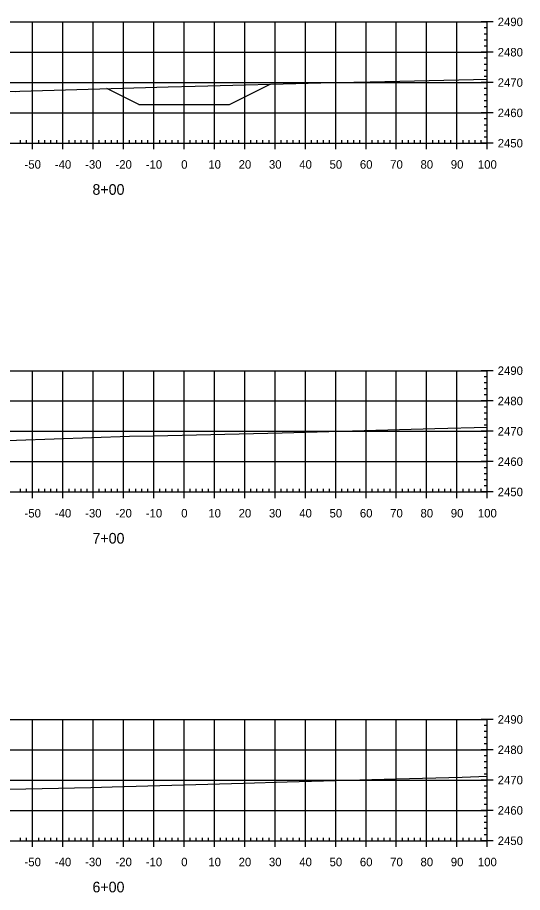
# Model space of a CAD drawing. Extents: x 6943757 to 6978036, y 2273166 to 2280902.
# Drawn here: x 6974944.7 to 6975111.3, y 2277626 to 2277914.5 of the extents above; entities that cross this region are included whole.
import ezdxf

# ---------------------------------------------------------------- set-up
doc = ezdxf.new("R2010")
doc.units = 0
for name, color, linetype in [('C-GRID-FRAM', 7, 'Continuous'), ('C-GRID-MAJR', 7, 'Continuous'), ('C-GRID-TEXT', 7, 'Continuous'), ('C-TOPO-MAJR', 7, 'Continuous'), ('DESIGN', 7, 'Continuous')]:
    doc.layers.add(name, color=color, linetype=linetype)

msp = doc.modelspace()

# ---------------------------------------------------------------- linework, layer by layer
at = {"layer": 'C-GRID-FRAM'}
for p, q in [((6975101.68, 2277913.05), (6975097.68, 2277913.05)), ((6975099.68, 2277873.05), (6975099.68, 2277913.05)), ((6975099.68, 2277911.05), (6975098.68, 2277911.05)), ((6975099.68, 2277909.05), (6975098.68, 2277909.05)), ((6975099.68, 2277907.05), (6975098.68, 2277907.05)), ((6975099.68, 2277905.05), (6975098.68, 2277905.05)), ((6975101.68, 2277903.05), (6975097.68, 2277903.05)), ((6975099.68, 2277901.05), (6975098.68, 2277901.05)), ((6975099.68, 2277899.05), (6975098.68, 2277899.05)), ((6975099.68, 2277897.05), (6975098.68, 2277897.05)), ((6975099.68, 2277895.05), (6975098.68, 2277895.05)), ((6975101.68, 2277893.05), (6975097.68, 2277893.05)), ((6975099.68, 2277891.05), (6975098.68, 2277891.05)), ((6975099.68, 2277889.05), (6975098.68, 2277889.05)), ((6975099.68, 2277887.05), (6975098.68, 2277887.05)), ((6975099.68, 2277885.05), (6975098.68, 2277885.05)), ((6975101.68, 2277883.05), (6975097.68, 2277883.05)), ((6975099.68, 2277881.05), (6975098.68, 2277881.05)), ((6975099.68, 2277879.05), (6975098.68, 2277879.05)), ((6974949.68, 2277871.05), (6974949.68, 2277875.05)), ((6974959.68, 2277871.05), (6974959.68, 2277875.05)), ((6974969.68, 2277871.05), (6974969.68, 2277875.05)), ((6974979.68, 2277871.05), (6974979.68, 2277875.05)), ((6974989.68, 2277871.05), (6974989.68, 2277875.05)), ((6974999.68, 2277871.05), (6974999.68, 2277875.05)), ((6975009.68, 2277871.05), (6975009.68, 2277875.05)), ((6975019.68, 2277871.05), (6975019.68, 2277875.05)), ((6975029.68, 2277871.05), (6975029.68, 2277875.05)), ((6975039.68, 2277871.05), (6975039.68, 2277875.05)), ((6975049.68, 2277871.05), (6975049.68, 2277875.05)), ((6975059.68, 2277871.05), (6975059.68, 2277875.05)), ((6975069.68, 2277871.05), (6975069.68, 2277875.05)), ((6975079.68, 2277871.05), (6975079.68, 2277875.05)), ((6975089.68, 2277871.05), (6975089.68, 2277875.05)), ((6975099.68, 2277877.05), (6975098.68, 2277877.05)), ((6975099.68, 2277875.05), (6975098.68, 2277875.05)), ((6975099.68, 2277871.05), (6975099.68, 2277875.05)), ((6974849.68, 2277873.05), (6975099.68, 2277873.05)), ((6974945.68, 2277873.05), (6974945.68, 2277874.05)), ((6974947.68, 2277873.05), (6974947.68, 2277874.05)), ((6974951.68, 2277873.05), (6974951.68, 2277874.05)), ((6974953.68, 2277873.05), (6974953.68, 2277874.05)), ((6974955.68, 2277873.05), (6974955.68, 2277874.05)), ((6974957.68, 2277873.05), (6974957.68, 2277874.05)), ((6974961.68, 2277873.05), (6974961.68, 2277874.05)), ((6974963.68, 2277873.05), (6974963.68, 2277874.05)), ((6974965.68, 2277873.05), (6974965.68, 2277874.05)), ((6974967.68, 2277873.05), (6974967.68, 2277874.05)), ((6974971.68, 2277873.05), (6974971.68, 2277874.05)), ((6974973.68, 2277873.05), (6974973.68, 2277874.05)), ((6974975.68, 2277873.05), (6974975.68, 2277874.05)), ((6974977.68, 2277873.05), (6974977.68, 2277874.05)), ((6974981.68, 2277873.05), (6974981.68, 2277874.05)), ((6974983.68, 2277873.05), (6974983.68, 2277874.05)), ((6974985.68, 2277873.05), (6974985.68, 2277874.05)), ((6974987.68, 2277873.05), (6974987.68, 2277874.05)), ((6974991.68, 2277873.05), (6974991.68, 2277874.05)), ((6974993.68, 2277873.05), (6974993.68, 2277874.05)), ((6974995.68, 2277873.05), (6974995.68, 2277874.05)), ((6974997.68, 2277873.05), (6974997.68, 2277874.05)), ((6975001.68, 2277873.05), (6975001.68, 2277874.05)), ((6975003.68, 2277873.05), (6975003.68, 2277874.05)), ((6975005.68, 2277873.05), (6975005.68, 2277874.05)), ((6975007.68, 2277873.05), (6975007.68, 2277874.05)), ((6975011.68, 2277873.05), (6975011.68, 2277874.05)), ((6975013.68, 2277873.05), (6975013.68, 2277874.05)), ((6975015.68, 2277873.05), (6975015.68, 2277874.05)), ((6975017.68, 2277873.05), (6975017.68, 2277874.05)), ((6975021.68, 2277873.05), (6975021.68, 2277874.05)), ((6975023.68, 2277873.05), (6975023.68, 2277874.05)), ((6975025.68, 2277873.05), (6975025.68, 2277874.05)), ((6975027.68, 2277873.05), (6975027.68, 2277874.05)), ((6975031.68, 2277873.05), (6975031.68, 2277874.05)), ((6975033.68, 2277873.05), (6975033.68, 2277874.05)), ((6975035.68, 2277873.05), (6975035.68, 2277874.05)), ((6975037.68, 2277873.05), (6975037.68, 2277874.05)), ((6975041.68, 2277873.05), (6975041.68, 2277874.05)), ((6975043.68, 2277873.05), (6975043.68, 2277874.05)), ((6975045.68, 2277873.05), (6975045.68, 2277874.05)), ((6975047.68, 2277873.05), (6975047.68, 2277874.05)), ((6975051.68, 2277873.05), (6975051.68, 2277874.05)), ((6975053.68, 2277873.05), (6975053.68, 2277874.05)), ((6975055.68, 2277873.05), (6975055.68, 2277874.05)), ((6975057.68, 2277873.05), (6975057.68, 2277874.05)), ((6975061.68, 2277873.05), (6975061.68, 2277874.05)), ((6975063.68, 2277873.05), (6975063.68, 2277874.05)), ((6975065.68, 2277873.05), (6975065.68, 2277874.05)), ((6975067.68, 2277873.05), (6975067.68, 2277874.05)), ((6975071.68, 2277873.05), (6975071.68, 2277874.05)), ((6975073.68, 2277873.05), (6975073.68, 2277874.05)), ((6975075.68, 2277873.05), (6975075.68, 2277874.05)), ((6975077.68, 2277873.05), (6975077.68, 2277874.05)), ((6975081.68, 2277873.05), (6975081.68, 2277874.05)), ((6975083.68, 2277873.05), (6975083.68, 2277874.05)), ((6975085.68, 2277873.05), (6975085.68, 2277874.05)), ((6975087.68, 2277873.05), (6975087.68, 2277874.05)), ((6975091.68, 2277873.05), (6975091.68, 2277874.05)), ((6975093.68, 2277873.05), (6975093.68, 2277874.05)), ((6975095.68, 2277873.05), (6975095.68, 2277874.05)), ((6975097.68, 2277873.05), (6975097.68, 2277874.05)), ((6975101.68, 2277873.05), (6975097.68, 2277873.05)), ((6975101.68, 2277798.05), (6975097.68, 2277798.05)), ((6975099.68, 2277758.05), (6975099.68, 2277798.05)), ((6975099.68, 2277796.05), (6975098.68, 2277796.05)), ((6975099.68, 2277794.05), (6975098.68, 2277794.05)), ((6975099.68, 2277792.05), (6975098.68, 2277792.05)), ((6975101.68, 2277788.05), (6975097.68, 2277788.05)), ((6975099.68, 2277790.05), (6975098.68, 2277790.05)), ((6975099.68, 2277786.05), (6975098.68, 2277786.05)), ((6975099.68, 2277784.05), (6975098.68, 2277784.05)), ((6975099.68, 2277782.05), (6975098.68, 2277782.05)), ((6975099.68, 2277780.05), (6975098.68, 2277780.05)), ((6975101.68, 2277778.05), (6975097.68, 2277778.05)), ((6975099.68, 2277776.05), (6975098.68, 2277776.05)), ((6975099.68, 2277774.05), (6975098.68, 2277774.05)), ((6975099.68, 2277772.05), (6975098.68, 2277772.05)), ((6975101.68, 2277768.05), (6975097.68, 2277768.05)), ((6975099.68, 2277770.05), (6975098.68, 2277770.05)), ((6975099.68, 2277766.05), (6975098.68, 2277766.05)), ((6975099.68, 2277764.05), (6975098.68, 2277764.05)), ((6975099.68, 2277762.05), (6975098.68, 2277762.05)), ((6974945.68, 2277758.05), (6974945.68, 2277759.05)), ((6974947.68, 2277758.05), (6974947.68, 2277759.05)), ((6974949.68, 2277756.05), (6974949.68, 2277760.05)), ((6974951.68, 2277758.05), (6974951.68, 2277759.05)), ((6974953.68, 2277758.05), (6974953.68, 2277759.05)), ((6974955.68, 2277758.05), (6974955.68, 2277759.05)), ((6974957.68, 2277758.05), (6974957.68, 2277759.05)), ((6974959.68, 2277756.05), (6974959.68, 2277760.05)), ((6974961.68, 2277758.05), (6974961.68, 2277759.05)), ((6974963.68, 2277758.05), (6974963.68, 2277759.05)), ((6974965.68, 2277758.05), (6974965.68, 2277759.05)), ((6974967.68, 2277758.05), (6974967.68, 2277759.05)), ((6974969.68, 2277756.05), (6974969.68, 2277760.05)), ((6974971.68, 2277758.05), (6974971.68, 2277759.05)), ((6974973.68, 2277758.05), (6974973.68, 2277759.05)), ((6974975.68, 2277758.05), (6974975.68, 2277759.05)), ((6974977.68, 2277758.05), (6974977.68, 2277759.05)), ((6974979.68, 2277756.05), (6974979.68, 2277760.05)), ((6974981.68, 2277758.05), (6974981.68, 2277759.05)), ((6974983.68, 2277758.05), (6974983.68, 2277759.05)), ((6974985.68, 2277758.05), (6974985.68, 2277759.05)), ((6974987.68, 2277758.05), (6974987.68, 2277759.05)), ((6974989.68, 2277756.05), (6974989.68, 2277760.05)), ((6974991.68, 2277758.05), (6974991.68, 2277759.05)), ((6974993.68, 2277758.05), (6974993.68, 2277759.05)), ((6974995.68, 2277758.05), (6974995.68, 2277759.05)), ((6974997.68, 2277758.05), (6974997.68, 2277759.05)), ((6974999.68, 2277756.05), (6974999.68, 2277760.05)), ((6975001.68, 2277758.05), (6975001.68, 2277759.05)), ((6975003.68, 2277758.05), (6975003.68, 2277759.05)), ((6975005.68, 2277758.05), (6975005.68, 2277759.05)), ((6975007.68, 2277758.05), (6975007.68, 2277759.05)), ((6975009.68, 2277756.05), (6975009.68, 2277760.05)), ((6975011.68, 2277758.05), (6975011.68, 2277759.05)), ((6975013.68, 2277758.05), (6975013.68, 2277759.05)), ((6975015.68, 2277758.05), (6975015.68, 2277759.05)), ((6975017.68, 2277758.05), (6975017.68, 2277759.05)), ((6975019.68, 2277756.05), (6975019.68, 2277760.05)), ((6975021.68, 2277758.05), (6975021.68, 2277759.05)), ((6975023.68, 2277758.05), (6975023.68, 2277759.05)), ((6975025.68, 2277758.05), (6975025.68, 2277759.05)), ((6975027.68, 2277758.05), (6975027.68, 2277759.05)), ((6975029.68, 2277756.05), (6975029.68, 2277760.05)), ((6975031.68, 2277758.05), (6975031.68, 2277759.05)), ((6975033.68, 2277758.05), (6975033.68, 2277759.05)), ((6975035.68, 2277758.05), (6975035.68, 2277759.05)), ((6975037.68, 2277758.05), (6975037.68, 2277759.05)), ((6975039.68, 2277756.05), (6975039.68, 2277760.05)), ((6975041.68, 2277758.05), (6975041.68, 2277759.05)), ((6975043.68, 2277758.05), (6975043.68, 2277759.05)), ((6975045.68, 2277758.05), (6975045.68, 2277759.05)), ((6975047.68, 2277758.05), (6975047.68, 2277759.05)), ((6975049.68, 2277756.05), (6975049.68, 2277760.05)), ((6975051.68, 2277758.05), (6975051.68, 2277759.05)), ((6975053.68, 2277758.05), (6975053.68, 2277759.05)), ((6975055.68, 2277758.05), (6975055.68, 2277759.05)), ((6975057.68, 2277758.05), (6975057.68, 2277759.05)), ((6975059.68, 2277756.05), (6975059.68, 2277760.05)), ((6975061.68, 2277758.05), (6975061.68, 2277759.05)), ((6975063.68, 2277758.05), (6975063.68, 2277759.05)), ((6975065.68, 2277758.05), (6975065.68, 2277759.05)), ((6975067.68, 2277758.05), (6975067.68, 2277759.05)), ((6975069.68, 2277756.05), (6975069.68, 2277760.05)), ((6975071.68, 2277758.05), (6975071.68, 2277759.05)), ((6975073.68, 2277758.05), (6975073.68, 2277759.05)), ((6975075.68, 2277758.05), (6975075.68, 2277759.05)), ((6975077.68, 2277758.05), (6975077.68, 2277759.05)), ((6975079.68, 2277756.05), (6975079.68, 2277760.05)), ((6975081.68, 2277758.05), (6975081.68, 2277759.05)), ((6975083.68, 2277758.05), (6975083.68, 2277759.05)), ((6975085.68, 2277758.05), (6975085.68, 2277759.05)), ((6975087.68, 2277758.05), (6975087.68, 2277759.05)), ((6975089.68, 2277756.05), (6975089.68, 2277760.05)), ((6975091.68, 2277758.05), (6975091.68, 2277759.05)), ((6975093.68, 2277758.05), (6975093.68, 2277759.05)), ((6975095.68, 2277758.05), (6975095.68, 2277759.05)), ((6975097.68, 2277758.05), (6975097.68, 2277759.05)), ((6975099.68, 2277760.05), (6975098.68, 2277760.05)), ((6975099.68, 2277756.05), (6975099.68, 2277760.05)), ((6974849.68, 2277758.05), (6975099.68, 2277758.05)), ((6975101.68, 2277758.05), (6975097.68, 2277758.05)), ((6975101.68, 2277683.05), (6975097.68, 2277683.05)), ((6975099.68, 2277643.05), (6975099.68, 2277683.05)), ((6975099.68, 2277681.05), (6975098.68, 2277681.05)), ((6975099.68, 2277679.05), (6975098.68, 2277679.05)), ((6975099.68, 2277677.05), (6975098.68, 2277677.05)), ((6975101.68, 2277673.05), (6975097.68, 2277673.05)), ((6975099.68, 2277675.05), (6975098.68, 2277675.05)), ((6975099.68, 2277671.05), (6975098.68, 2277671.05)), ((6975099.68, 2277669.05), (6975098.68, 2277669.05)), ((6975099.68, 2277667.05), (6975098.68, 2277667.05)), ((6975099.68, 2277665.05), (6975098.68, 2277665.05)), ((6975101.68, 2277663.05), (6975097.68, 2277663.05)), ((6975099.68, 2277661.05), (6975098.68, 2277661.05)), ((6975099.68, 2277659.05), (6975098.68, 2277659.05)), ((6975099.68, 2277657.05), (6975098.68, 2277657.05)), ((6975101.68, 2277653.05), (6975097.68, 2277653.05)), ((6975099.68, 2277655.05), (6975098.68, 2277655.05)), ((6975099.68, 2277651.05), (6975098.68, 2277651.05)), ((6975099.68, 2277649.05), (6975098.68, 2277649.05)), ((6975099.68, 2277647.05), (6975098.68, 2277647.05)), ((6974945.68, 2277643.05), (6974945.68, 2277644.05)), ((6974947.68, 2277643.05), (6974947.68, 2277644.05)), ((6974949.68, 2277641.05), (6974949.68, 2277645.05)), ((6974951.68, 2277643.05), (6974951.68, 2277644.05)), ((6974953.68, 2277643.05), (6974953.68, 2277644.05)), ((6974955.68, 2277643.05), (6974955.68, 2277644.05)), ((6974957.68, 2277643.05), (6974957.68, 2277644.05)), ((6974959.68, 2277641.05), (6974959.68, 2277645.05)), ((6974961.68, 2277643.05), (6974961.68, 2277644.05)), ((6974963.68, 2277643.05), (6974963.68, 2277644.05)), ((6974965.68, 2277643.05), (6974965.68, 2277644.05)), ((6974967.68, 2277643.05), (6974967.68, 2277644.05)), ((6974969.68, 2277641.05), (6974969.68, 2277645.05)), ((6974971.68, 2277643.05), (6974971.68, 2277644.05)), ((6974973.68, 2277643.05), (6974973.68, 2277644.05)), ((6974975.68, 2277643.05), (6974975.68, 2277644.05)), ((6974977.68, 2277643.05), (6974977.68, 2277644.05)), ((6974979.68, 2277641.05), (6974979.68, 2277645.05)), ((6974981.68, 2277643.05), (6974981.68, 2277644.05)), ((6974983.68, 2277643.05), (6974983.68, 2277644.05)), ((6974985.68, 2277643.05), (6974985.68, 2277644.05)), ((6974987.68, 2277643.05), (6974987.68, 2277644.05)), ((6974989.68, 2277641.05), (6974989.68, 2277645.05)), ((6974991.68, 2277643.05), (6974991.68, 2277644.05)), ((6974993.68, 2277643.05), (6974993.68, 2277644.05)), ((6974995.68, 2277643.05), (6974995.68, 2277644.05)), ((6974997.68, 2277643.05), (6974997.68, 2277644.05)), ((6974999.68, 2277641.05), (6974999.68, 2277645.05)), ((6975001.68, 2277643.05), (6975001.68, 2277644.05)), ((6975003.68, 2277643.05), (6975003.68, 2277644.05)), ((6975005.68, 2277643.05), (6975005.68, 2277644.05)), ((6975007.68, 2277643.05), (6975007.68, 2277644.05)), ((6975009.68, 2277641.05), (6975009.68, 2277645.05)), ((6975011.68, 2277643.05), (6975011.68, 2277644.05)), ((6975013.68, 2277643.05), (6975013.68, 2277644.05)), ((6975015.68, 2277643.05), (6975015.68, 2277644.05)), ((6975017.68, 2277643.05), (6975017.68, 2277644.05)), ((6975019.68, 2277641.05), (6975019.68, 2277645.05)), ((6975021.68, 2277643.05), (6975021.68, 2277644.05)), ((6975023.68, 2277643.05), (6975023.68, 2277644.05)), ((6975025.68, 2277643.05), (6975025.68, 2277644.05)), ((6975027.68, 2277643.05), (6975027.68, 2277644.05)), ((6975029.68, 2277641.05), (6975029.68, 2277645.05)), ((6975031.68, 2277643.05), (6975031.68, 2277644.05)), ((6975033.68, 2277643.05), (6975033.68, 2277644.05)), ((6975035.68, 2277643.05), (6975035.68, 2277644.05)), ((6975037.68, 2277643.05), (6975037.68, 2277644.05)), ((6975039.68, 2277641.05), (6975039.68, 2277645.05)), ((6975041.68, 2277643.05), (6975041.68, 2277644.05)), ((6975043.68, 2277643.05), (6975043.68, 2277644.05)), ((6975045.68, 2277643.05), (6975045.68, 2277644.05)), ((6975047.68, 2277643.05), (6975047.68, 2277644.05)), ((6975049.68, 2277641.05), (6975049.68, 2277645.05)), ((6975051.68, 2277643.05), (6975051.68, 2277644.05)), ((6975053.68, 2277643.05), (6975053.68, 2277644.05)), ((6975055.68, 2277643.05), (6975055.68, 2277644.05)), ((6975057.68, 2277643.05), (6975057.68, 2277644.05)), ((6975059.68, 2277641.05), (6975059.68, 2277645.05)), ((6975061.68, 2277643.05), (6975061.68, 2277644.05)), ((6975063.68, 2277643.05), (6975063.68, 2277644.05)), ((6975065.68, 2277643.05), (6975065.68, 2277644.05)), ((6975067.68, 2277643.05), (6975067.68, 2277644.05)), ((6975069.68, 2277641.05), (6975069.68, 2277645.05)), ((6975071.68, 2277643.05), (6975071.68, 2277644.05)), ((6975073.68, 2277643.05), (6975073.68, 2277644.05)), ((6975075.68, 2277643.05), (6975075.68, 2277644.05)), ((6975077.68, 2277643.05), (6975077.68, 2277644.05)), ((6975079.68, 2277641.05), (6975079.68, 2277645.05)), ((6975081.68, 2277643.05), (6975081.68, 2277644.05)), ((6975083.68, 2277643.05), (6975083.68, 2277644.05)), ((6975085.68, 2277643.05), (6975085.68, 2277644.05)), ((6975087.68, 2277643.05), (6975087.68, 2277644.05)), ((6975089.68, 2277641.05), (6975089.68, 2277645.05)), ((6975091.68, 2277643.05), (6975091.68, 2277644.05)), ((6975093.68, 2277643.05), (6975093.68, 2277644.05)), ((6975095.68, 2277643.05), (6975095.68, 2277644.05)), ((6975097.68, 2277643.05), (6975097.68, 2277644.05)), ((6975099.68, 2277645.05), (6975098.68, 2277645.05)), ((6975099.68, 2277641.05), (6975099.68, 2277645.05)), ((6974849.68, 2277643.05), (6975099.68, 2277643.05)), ((6975101.68, 2277643.05), (6975097.68, 2277643.05))]:
    msp.add_line(p, q, dxfattribs=at)
at = {"layer": 'C-GRID-MAJR'}
for p, q in [((6974849.68, 2277913.05), (6975099.68, 2277913.05)), ((6974949.68, 2277873.05), (6974949.68, 2277913.05)), ((6974959.68, 2277873.05), (6974959.68, 2277913.05)), ((6974969.68, 2277873.05), (6974969.68, 2277913.05)), ((6974979.68, 2277873.05), (6974979.68, 2277913.05)), ((6974989.68, 2277873.05), (6974989.68, 2277913.05)), ((6974999.68, 2277873.05), (6974999.68, 2277913.05)), ((6975009.68, 2277873.05), (6975009.68, 2277913.05)), ((6975019.68, 2277873.05), (6975019.68, 2277913.05)), ((6975029.68, 2277873.05), (6975029.68, 2277913.05)), ((6975039.68, 2277873.05), (6975039.68, 2277913.05)), ((6975049.68, 2277873.05), (6975049.68, 2277913.05)), ((6975059.68, 2277873.05), (6975059.68, 2277913.05)), ((6975069.68, 2277873.05), (6975069.68, 2277913.05)), ((6975079.68, 2277873.05), (6975079.68, 2277913.05)), ((6975089.68, 2277873.05), (6975089.68, 2277913.05)), ((6975099.68, 2277873.05), (6975099.68, 2277913.05)), ((6974849.68, 2277903.05), (6975099.68, 2277903.05)), ((6974849.68, 2277893.05), (6975099.68, 2277893.05)), ((6974849.68, 2277883.05), (6975099.68, 2277883.05)), ((6974849.68, 2277873.05), (6975099.68, 2277873.05)), ((6974849.68, 2277798.05), (6975099.68, 2277798.05)), ((6974949.68, 2277758.05), (6974949.68, 2277798.05)), ((6974959.68, 2277758.05), (6974959.68, 2277798.05)), ((6974969.68, 2277758.05), (6974969.68, 2277798.05)), ((6974979.68, 2277758.05), (6974979.68, 2277798.05)), ((6974989.68, 2277758.05), (6974989.68, 2277798.05)), ((6974999.68, 2277758.05), (6974999.68, 2277798.05)), ((6975009.68, 2277758.05), (6975009.68, 2277798.05)), ((6975019.68, 2277758.05), (6975019.68, 2277798.05)), ((6975029.68, 2277758.05), (6975029.68, 2277798.05)), ((6975039.68, 2277758.05), (6975039.68, 2277798.05)), ((6975049.68, 2277758.05), (6975049.68, 2277798.05)), ((6975059.68, 2277758.05), (6975059.68, 2277798.05)), ((6975069.68, 2277758.05), (6975069.68, 2277798.05)), ((6975079.68, 2277758.05), (6975079.68, 2277798.05)), ((6975089.68, 2277758.05), (6975089.68, 2277798.05)), ((6975099.68, 2277758.05), (6975099.68, 2277798.05)), ((6974849.68, 2277788.05), (6975099.68, 2277788.05)), ((6974849.68, 2277778.05), (6975099.68, 2277778.05)), ((6974849.68, 2277768.05), (6975099.68, 2277768.05)), ((6974849.68, 2277758.05), (6975099.68, 2277758.05)), ((6974849.68, 2277683.05), (6975099.68, 2277683.05)), ((6974949.68, 2277643.05), (6974949.68, 2277683.05)), ((6974959.68, 2277643.05), (6974959.68, 2277683.05)), ((6974969.68, 2277643.05), (6974969.68, 2277683.05)), ((6974979.68, 2277643.05), (6974979.68, 2277683.05)), ((6974989.68, 2277643.05), (6974989.68, 2277683.05)), ((6974999.68, 2277643.05), (6974999.68, 2277683.05)), ((6975009.68, 2277643.05), (6975009.68, 2277683.05)), ((6975019.68, 2277643.05), (6975019.68, 2277683.05)), ((6975029.68, 2277643.05), (6975029.68, 2277683.05)), ((6975039.68, 2277643.05), (6975039.68, 2277683.05)), ((6975049.68, 2277643.05), (6975049.68, 2277683.05)), ((6975059.68, 2277643.05), (6975059.68, 2277683.05)), ((6975069.68, 2277643.05), (6975069.68, 2277683.05)), ((6975079.68, 2277643.05), (6975079.68, 2277683.05)), ((6975089.68, 2277643.05), (6975089.68, 2277683.05)), ((6975099.68, 2277643.05), (6975099.68, 2277683.05)), ((6974849.68, 2277673.05), (6975099.68, 2277673.05)), ((6974849.68, 2277663.05), (6975099.68, 2277663.05)), ((6974849.68, 2277653.05), (6975099.68, 2277653.05)), ((6974849.68, 2277643.05), (6975099.68, 2277643.05))]:
    msp.add_line(p, q, dxfattribs=at)
at = {"layer": 'C-TOPO-MAJR'}
for points in [[(6974849.68, 2277888.18), (6974887.74, 2277890.35), (6974893.54, 2277890.73), (6974933.27, 2277890.26), (6974943.95, 2277890.14), (6974945.51, 2277890.19), (6974994.36, 2277891.67), (6975003.29, 2277891.87), (6975044.76, 2277892.9), (6975061.06, 2277893.28), (6975095.17, 2277894.01), (6975099.68, 2277894.15)], [(6974849.68, 2277773.5), (6974874.04, 2277775.03), (6974880.79, 2277775.41), (6974926.91, 2277774.78), (6974931.19, 2277774.71), (6974931.82, 2277774.73), (6974981.6, 2277776.41), (6974989.59, 2277776.61), (6975032, 2277777.6), (6975047.37, 2277778.01), (6975082.41, 2277778.96), (6975099.68, 2277779.46)], [(6974849.68, 2277658.63), (6974860.35, 2277659.22), (6974868.03, 2277659.6), (6974918.13, 2277659.57), (6974918.44, 2277659.57), (6974920.56, 2277659.62), (6974968.84, 2277660.66), (6974975.9, 2277660.86), (6975019.25, 2277662.09), (6975033.68, 2277662.5), (6975069.65, 2277663.44), (6975091.45, 2277664.07), (6975099.68, 2277664.36)]]:
    msp.add_lwpolyline(points, dxfattribs=at)
at = {"layer": 'DESIGN'}
for p, q in [((6975014.68, 2277885.79), (6975028.08, 2277892.49)), ((6974984.68, 2277885.79), (6974974.15, 2277891.06)), ((6974984.68, 2277885.79), (6975014.68, 2277885.79))]:
    msp.add_line(p, q, dxfattribs=at)

# ---------------------------------------------------------------- texts
at = {"layer": 'C-GRID-TEXT'}
for s, height, p in [('2490', 2.8, (6975103.13, 2277911.65)), ('2480', 2.8, (6975103.13, 2277901.65)), ('2470', 2.8, (6975103.13, 2277891.65)), ('2460', 2.8, (6975103.13, 2277881.65)), ('2450', 2.8, (6975103.13, 2277871.65)), ('-50', 2.8, (6974947.01, 2277864.65)), ('-40', 2.8, (6974957.01, 2277864.65)), ('-30', 2.8, (6974967.01, 2277864.65)), ('-20', 2.8, (6974977.01, 2277864.65)), ('-10', 2.8, (6974987.01, 2277864.65)), ('0', 2.8, (6974998.7, 2277864.65)), ('10', 2.8, (6975007.65, 2277864.65)), ('20', 2.8, (6975017.65, 2277864.65)), ('30', 2.8, (6975027.65, 2277864.65)), ('40', 2.8, (6975037.65, 2277864.65)), ('50', 2.8, (6975047.65, 2277864.65)), ('60', 2.8, (6975057.65, 2277864.65)), ('70', 2.8, (6975067.65, 2277864.65)), ('80', 2.8, (6975077.65, 2277864.65)), ('90', 2.8, (6975087.65, 2277864.65)), ('100', 2.8, (6975096.59, 2277864.65)), ('8+00', 3.5, (6974969.43, 2277856.04)), ('2490', 2.8, (6975103.13, 2277796.65)), ('2480', 2.8, (6975103.13, 2277786.65)), ('2470', 2.8, (6975103.13, 2277776.65)), ('2460', 2.8, (6975103.13, 2277766.65)), ('2450', 2.8, (6975103.13, 2277756.65)), ('-50', 2.8, (6974947.01, 2277749.65)), ('-40', 2.8, (6974957.01, 2277749.65)), ('-30', 2.8, (6974967.01, 2277749.65)), ('-20', 2.8, (6974977.01, 2277749.65)), ('-10', 2.8, (6974987.01, 2277749.65)), ('0', 2.8, (6974998.7, 2277749.65)), ('10', 2.8, (6975007.65, 2277749.65)), ('20', 2.8, (6975017.65, 2277749.65)), ('30', 2.8, (6975027.65, 2277749.65)), ('40', 2.8, (6975037.65, 2277749.65)), ('50', 2.8, (6975047.65, 2277749.65)), ('60', 2.8, (6975057.65, 2277749.65)), ('70', 2.8, (6975067.65, 2277749.65)), ('80', 2.8, (6975077.65, 2277749.65)), ('90', 2.8, (6975087.65, 2277749.65)), ('100', 2.8, (6975096.59, 2277749.65)), ('7+00', 3.5, (6974969.43, 2277741.04)), ('2490', 2.8, (6975103.13, 2277681.65)), ('2480', 2.8, (6975103.13, 2277671.65)), ('2470', 2.8, (6975103.13, 2277661.65)), ('2460', 2.8, (6975103.13, 2277651.65)), ('2450', 2.8, (6975103.13, 2277641.65)), ('-50', 2.8, (6974947.01, 2277634.65)), ('-40', 2.8, (6974957.01, 2277634.65)), ('-30', 2.8, (6974967.01, 2277634.65)), ('-20', 2.8, (6974977.01, 2277634.65)), ('-10', 2.8, (6974987.01, 2277634.65)), ('0', 2.8, (6974998.7, 2277634.65)), ('10', 2.8, (6975007.65, 2277634.65)), ('20', 2.8, (6975017.65, 2277634.65)), ('30', 2.8, (6975027.65, 2277634.65)), ('40', 2.8, (6975037.65, 2277634.65)), ('50', 2.8, (6975047.65, 2277634.65)), ('60', 2.8, (6975057.65, 2277634.65)), ('70', 2.8, (6975067.65, 2277634.65)), ('80', 2.8, (6975077.65, 2277634.65)), ('90', 2.8, (6975087.65, 2277634.65)), ('100', 2.8, (6975096.59, 2277634.65)), ('6+00', 3.5, (6974969.43, 2277626.04))]:
    msp.add_text(s, height=height, dxfattribs=at).set_placement(p)

doc.saveas('drawing.dxf')
